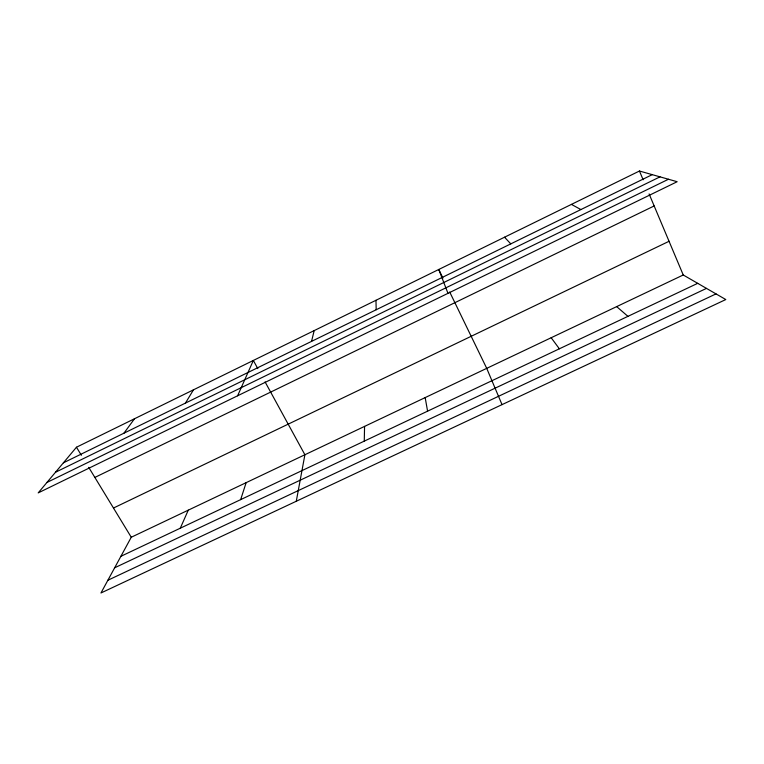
<?xml version="1.0" encoding="UTF-8"?>
<svg xmlns="http://www.w3.org/2000/svg" width="764" height="764" viewBox="0 0 764 764"><rect width="100%" height="100%" fill="white"/><g stroke="black" fill="none" stroke-linecap="round" stroke-linejoin="round"><path stroke-width="1.15" d="M364.266 441.134L364.571 426.388M296.279 501.251L304.903 454.742L265.07 381.895M311.55 341.384L314.176 330.611M240.65 499.637L246.142 482.657M180.294 528.191L188.269 510.151M237.604 395.79L253.342 360.455L257.812 368.62M683.245 274.983L131.255 537.245L100.963 592.979L725.8 299.545L683.245 274.983L649.104 193.941M185.451 403.086L193.464 389.831M123.93 433.198L134.512 418.748M76.467 447.226L38.2 492.895L677.171 181.717L639.449 171.021L76.467 447.226L81.376 455.287M63.402 462.822L652.246 174.65M55.524 472.228L660.01 176.847M46.957 482.447L668.471 179.244M94.851 477.433L654.165 205.955M113.483 508.031L669.054 241.29M120.893 556.307L697.713 283.329M114.648 567.795L706.48 288.391M107.886 580.248L716.011 293.892M571.434 204.399L580.888 209.565M616.663 306.612L627.941 316.353M504.546 237.203L510.791 243.878M551.169 337.736L559.363 348.804M88.729 467.367L131.255 537.245M442.929 278.048L438.775 269.472L447.971 293.338M449.69 291.972L486.725 368.353L502.024 404.633M639.449 171.021L643.126 179.75M425.176 397.595L427.582 411.166M375.974 300.29L376.184 309.754"/></g></svg>
